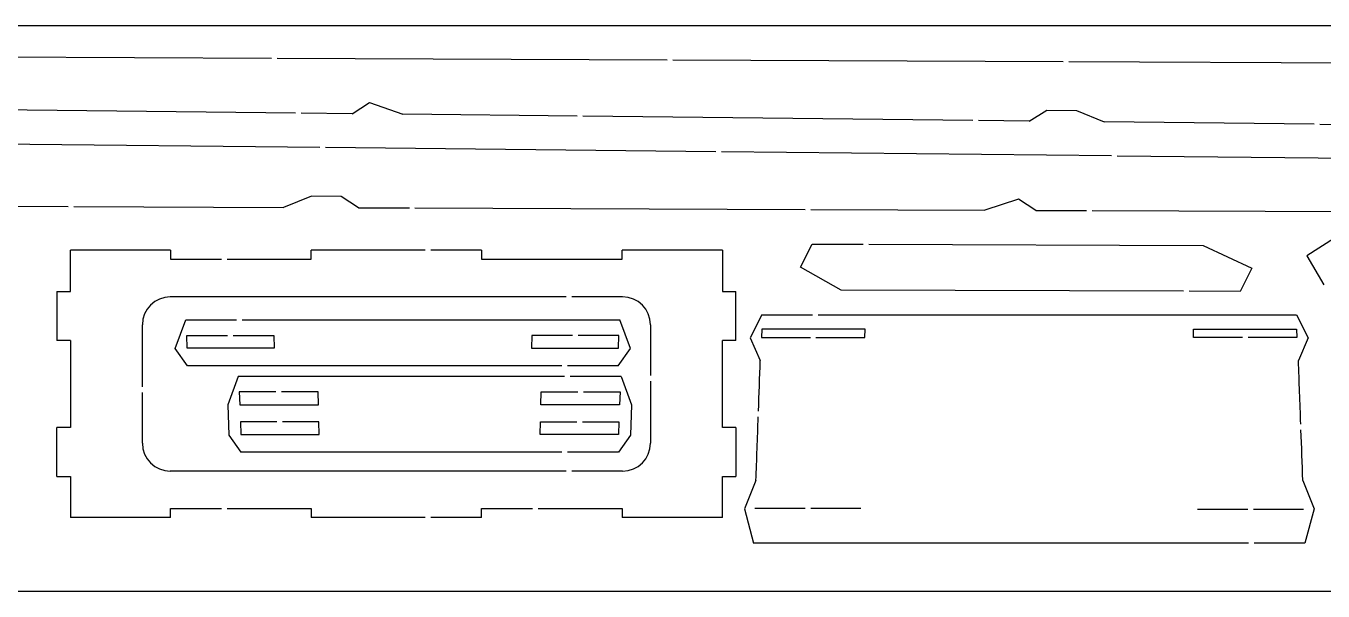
# Model space of a CAD drawing. Extents: x -537 to 363, y 432 to 791.
# Drawn here: x -65.9 to 163.5, y 432.1 to 532.1 of the extents above; entities that cross this region are included whole.
import ezdxf

# ---------------------------------------------------------------- set-up
doc = ezdxf.new("R2010")
doc.units = 0
doc.layers.get('0').update_dxf_attribs({"linetype": 'CONTINUOUS'})
doc.layers.add('90X10', color=1, linetype='CONTINUOUS')

msp = doc.modelspace()

# ---------------------------------------------------------------- linework, layer by layer
for p, q in [((-91.5, 526.68), (-22.5, 526.39)), ((-21.5, 526.38), (47.5, 526.09)), ((48.5, 526.09), (117.5, 525.79)), ((118.5, 525.79), (187.5, 525.5)), ((-18.25, 516.67), (-87.25, 517.44)), ((-8.25, 516.56), (-17.25, 516.66)), ((-8.25, 516.56), (-5.16, 518.52)), ((-5.16, 518.52), (0.73, 516.46)), ((31.54, 516.12), (0.73, 516.46)), ((111.53, 515.24), (114.63, 517.2)), ((114.63, 517.2), (119.89, 517.14)), ((119.89, 517.14), (124.8, 515.09)), ((101.53, 515.35), (32.54, 516.11)), ((111.53, 515.24), (102.53, 515.34)), ((161.9, 514.68), (124.8, 515.09)), ((231.9, 513.9), (162.9, 514.67)), ((-13.94, 510.58), (-82.93, 511.32)), ((56.06, 509.82), (-12.94, 510.57)), ((126.05, 509.07), (57.06, 509.81)), ((196.05, 508.32), (127.05, 509.06)), ((-127.5, 500.39), (-58.5, 500.12)), ((-15.46, 501.95), (-20.4, 499.97)), ((-10.19, 501.93), (-15.46, 501.95)), ((-7.13, 499.92), (-10.19, 501.93)), ((109.6, 501.45), (103.68, 499.49)), ((112.66, 499.45), (109.6, 501.45)), ((-57.5, 500.12), (-20.4, 499.97)), ((-7.13, 499.92), (1.87, 499.89)), ((2.87, 499.88), (71.87, 499.61)), ((72.87, 499.61), (103.68, 499.49)), ((112.66, 499.45), (121.66, 499.41)), ((122.66, 499.41), (191.66, 499.14)), ((168.27, 496.3), (160.6, 491.41)), ((71.04, 489.39), (73.14, 493.47)), ((73.14, 493.47), (82.14, 493.44)), ((83.14, 493.44), (142.28, 493.26)), ((-58.08, 485.12), (-58.08, 492.38)), ((-40.35, 492.38), (-58.08, 492.38)), ((-40.35, 492.38), (-40.35, 490.79)), ((-15.47, 490.79), (-15.47, 492.38)), ((4.65, 492.38), (-15.47, 492.38)), ((14.65, 492.38), (5.65, 492.38)), ((14.65, 492.38), (14.65, 490.79)), ((39.53, 490.79), (39.53, 492.38)), ((57.27, 492.38), (39.53, 492.38)), ((57.27, 492.38), (57.27, 485.12)), ((142.28, 493.26), (150.92, 489.2)), ((160.6, 491.41), (163.62, 486.27)), ((-40.35, 490.79), (-31.35, 490.79)), ((-30.35, 490.79), (-15.47, 490.79)), ((14.65, 490.79), (39.53, 490.79)), ((78.27, 485.33), (71.04, 489.39)), ((150.92, 489.2), (148.82, 485.12)), ((-60.47, 485.12), (-60.47, 476.45)), ((-60.47, 485.12), (-58.08, 485.12)), ((29.59, 484.15), (-40.41, 484.15)), ((39.59, 484.15), (30.59, 484.15)), ((57.27, 485.12), (59.65, 485.12)), ((59.65, 476.45), (59.65, 485.12)), ((138.82, 485.15), (78.27, 485.33)), ((148.82, 485.12), (139.82, 485.15)), ((-39.54, 474.99), (-37.69, 480.06)), ((-37.69, 480.06), (-28.69, 480.06)), ((-27.69, 480.06), (39.12, 480.06)), ((40.96, 474.99), (39.12, 480.06)), ((64.21, 480.96), (62.18, 476.9)), ((64.21, 480.96), (73.21, 480.96)), ((74.21, 480.96), (158.82, 480.96)), ((158.82, 480.96), (160.85, 476.9)), ((-45.35, 468.24), (-45.35, 479.21)), ((-37.41, 475.06), (-37.49, 477.32)), ((-37.49, 477.32), (-30.3, 477.32)), ((-29.3, 477.32), (-22.12, 477.32)), ((-22.12, 477.32), (-22.06, 475.06)), ((23.54, 477.32), (23.48, 475.06)), ((30.73, 477.32), (23.54, 477.32)), ((38.92, 477.32), (31.73, 477.32)), ((38.84, 475.06), (38.92, 477.32)), ((44.53, 479.21), (44.53, 470.21)), ((64.22, 478.43), (64.17, 476.96)), ((82.48, 478.43), (64.22, 478.43)), ((82.44, 476.96), (82.48, 478.43)), ((140.6, 476.96), (140.56, 478.43)), ((140.56, 478.43), (158.82, 478.43)), ((158.82, 478.43), (158.87, 476.96)), ((-58.08, 476.45), (-60.47, 476.45)), ((-58.08, 476.45), (-58.08, 461.01)), ((-37.39, 471.94), (-39.54, 474.99)), ((-22.06, 475.06), (-37.41, 475.06)), ((23.48, 475.06), (38.84, 475.06)), ((38.82, 471.94), (40.96, 474.99)), ((59.65, 476.45), (57.27, 476.45)), ((57.27, 461.01), (57.27, 476.45)), ((62.18, 476.9), (63.9, 472.89)), ((64.17, 476.96), (72.8, 476.96)), ((73.8, 476.96), (82.44, 476.96)), ((149.23, 476.96), (140.6, 476.96)), ((158.87, 476.96), (150.23, 476.96)), ((160.85, 476.9), (159.14, 472.89)), ((28.82, 471.94), (-37.39, 471.94)), ((38.82, 471.94), (29.82, 471.94)), ((-28.41, 470.06), (-30.25, 465.01)), ((29.34, 470.06), (-28.41, 470.06)), ((39.34, 470.06), (30.34, 470.06)), ((39.34, 470.06), (41.18, 465.01)), ((44.53, 469.21), (44.53, 458.24)), ((-45.35, 458.24), (-45.35, 467.24)), ((-21.74, 467.32), (-28.21, 467.32)), ((-28.21, 467.32), (-28.13, 465.06)), ((-14.27, 467.32), (-20.74, 467.32)), ((-14.21, 465.06), (-14.27, 467.32)), ((25.14, 465.06), (25.2, 467.32)), ((25.2, 467.32), (31.67, 467.32)), ((32.67, 467.32), (39.14, 467.32)), ((39.14, 467.32), (39.06, 465.06)), ((-30.25, 465.01), (-30.05, 459.69)), ((-28.13, 465.06), (-14.21, 465.06)), ((39.06, 465.06), (25.14, 465.06)), ((41.18, 465.01), (40.99, 459.69)), ((-21.58, 462.03), (-28.02, 462.03)), ((-28.02, 462.03), (-27.94, 459.77)), ((-14.13, 462.03), (-20.58, 462.03)), ((-14.08, 459.77), (-14.13, 462.03)), ((25.01, 459.77), (25.07, 462.03)), ((25.07, 462.03), (31.51, 462.03)), ((32.51, 462.03), (38.95, 462.03)), ((38.95, 462.03), (38.87, 459.77)), ((-60.47, 452.34), (-60.47, 461.01)), ((-58.08, 461.01), (-60.47, 461.01)), ((-30.05, 459.69), (-27.92, 456.65)), ((-27.94, 459.77), (-14.08, 459.77)), ((38.87, 459.77), (25.01, 459.77)), ((40.99, 459.69), (38.85, 456.65)), ((59.65, 461.01), (57.27, 461.01)), ((59.65, 461.01), (59.65, 452.34)), ((28.85, 456.65), (-27.92, 456.65)), ((38.85, 456.65), (29.85, 456.65)), ((-60.47, 452.34), (-58.08, 452.34)), ((-58.08, 452.34), (-58.08, 445.08)), ((29.59, 453.3), (-40.41, 453.3)), ((39.59, 453.3), (30.59, 453.3)), ((57.27, 452.34), (59.65, 452.34)), ((57.27, 445.08), (57.27, 452.34)), ((63.13, 451.62), (61.13, 446.62)), ((159.91, 451.62), (161.91, 446.62)), ((-40.35, 445.08), (-40.35, 446.67)), ((-40.35, 446.67), (-31.35, 446.67)), ((-30.35, 446.67), (-15.47, 446.67)), ((-15.47, 446.67), (-15.47, 445.08)), ((14.65, 445.08), (14.65, 446.67)), ((14.65, 446.67), (23.65, 446.67)), ((24.65, 446.67), (39.53, 446.67)), ((39.53, 446.67), (39.53, 445.08)), ((61.13, 446.62), (62.74, 440.55)), ((71.88, 446.67), (63.01, 446.67)), ((81.75, 446.67), (72.88, 446.67)), ((141.29, 446.55), (150.16, 446.55)), ((151.16, 446.55), (160.03, 446.55)), ((161.91, 446.62), (160.29, 440.55)), ((-40.35, 445.08), (-58.08, 445.08)), ((4.65, 445.08), (-15.47, 445.08)), ((14.65, 445.08), (5.65, 445.08)), ((57.27, 445.08), (39.53, 445.08)), ((150.29, 440.55), (62.74, 440.55)), ((160.29, 440.55), (151.29, 440.55))]:
    msp.add_line(p, q)
for centre, radius, start, end in [((-40.41, 479.21), 4.94, 90, 180), ((39.59, 479.21), 4.94, 0, 90), ((12834.43, -0.57), 12779.31, 177.876753, 177.917105), ((-12611.4, -0.57), 12779.31, 2.072675, 2.123247), ((12834.43, -0.57), 12779.31, 177.921588, 177.97216), ((-12611.4, -0.57), 12779.31, 2.02784, 2.068191), ((-40.41, 458.24), 4.94, 180, 270), ((39.59, 458.24), 4.94, 270, 0)]:
    msp.add_arc(centre, radius, start, end)
at = {"layer": '90X10', "color": 1, "linetype": 'CONTINUOUS'}
msp.add_lwpolyline([(-537.06, 432.08), (362.94, 432.08), (362.94, 532.08), (-537.06, 532.08)], close=True, dxfattribs=at)

doc.saveas('drawing.dxf')
